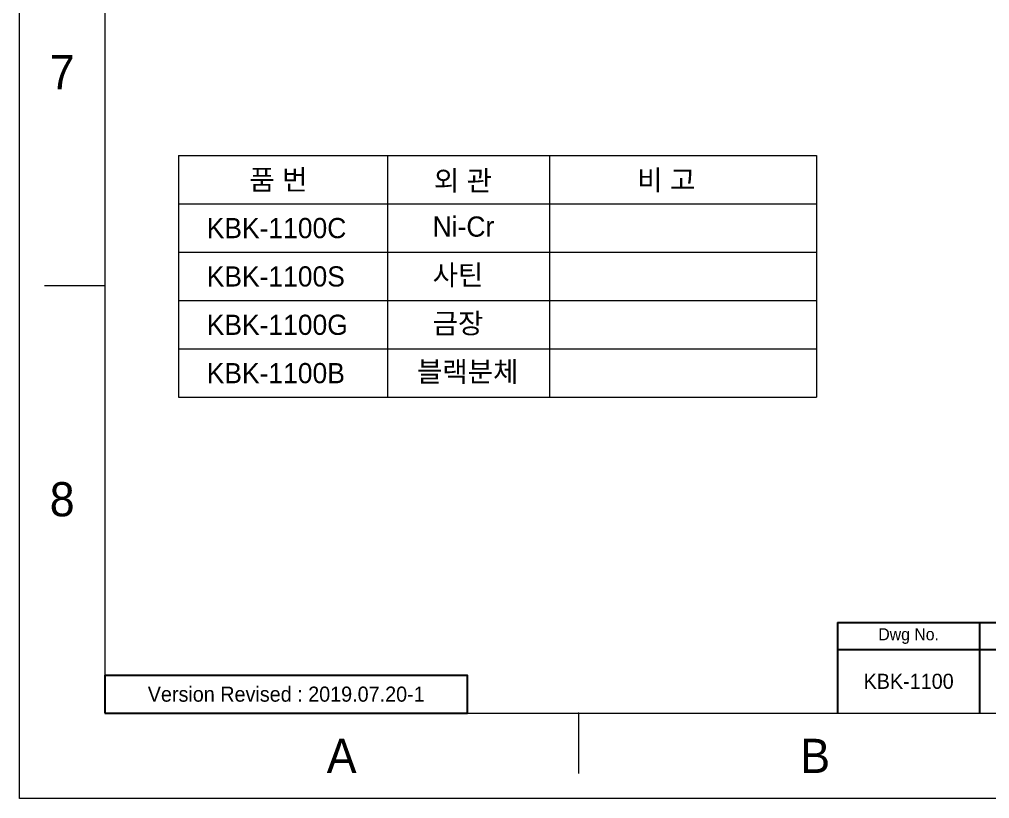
# Model space of a CAD drawing. Extents: x 8819 to 9239, y -18069 to -17475.
# Drawn here: x 8819.5 to 8980, y -18069.4 to -17940.5 of the extents above; entities that cross this region are included whole.
import ezdxf

# ---------------------------------------------------------------- set-up
doc = ezdxf.new("R2010")
doc.units = 0
doc.header["$MEASUREMENT"] = 0
doc.layers.get('0').update_dxf_attribs({"linetype": 'CONTINUOUS', "lineweight": 13})
doc.layers.add('5', color=2, linetype='CONTINUOUS', lineweight=9)
doc.layers.add('FORM', color=7, linetype='CONTINUOUS')
doc.layers.add('TEXT', color=2, linetype='CONTINUOUS')
doc.styles.get("Standard").update_dxf_attribs({"font": 'Gulim.ttf'})

msp = doc.modelspace()

# ---------------------------------------------------------------- linework, layer by layer
for p, q in [((8833.61, -17489.629), (8833.61, -18055.286)), ((8833.61, -17984.579), (8823.61, -17984.579)), ((8833.61, -18055.286), (9225.327, -18055.286)), ((8911.953, -18055.286), (8911.953, -18065.286))]:
    msp.add_line(p, q)
msp.add_lwpolyline([(8819.468, -17475.488), (9239.468, -17475.488), (9239.468, -18069.427), (8819.468, -18069.427)], close=True)
for p in [(8833.61, -17984.579), (8911.953, -18055.286)]:
    msp.add_point(p)
at = {"layer": '5'}
for p, q in [((8845.792, -17963.003), (8845.792, -18003.003)), ((8845.792, -17963.003), (8951.312, -17963.003)), ((8880.376, -17963.003), (8880.376, -18003.003)), ((8907.162, -17963.003), (8907.162, -18003.003)), ((8951.312, -17963.003), (8951.312, -18003.003)), ((8845.792, -17971.003), (8951.312, -17971.003)), ((8845.792, -17979.003), (8951.312, -17979.003)), ((8845.792, -17987.003), (8951.312, -17987.003)), ((8845.792, -17995.003), (8951.312, -17995.003)), ((8845.792, -18003.003), (8951.312, -18003.003))]:
    msp.add_line(p, q, dxfattribs=at)
at = {"layer": 'FORM'}
for p, q in [((8954.827, -18040.286), (9225.327, -18040.286)), ((8954.827, -18040.286), (8954.827, -18055.286)), ((8978.327, -18040.286), (8978.327, -18055.286)), ((9025.327, -18044.786), (8954.827, -18044.786))]:
    msp.add_line(p, q, dxfattribs=at)
msp.add_lwpolyline([(8833.61, -18055.286), (8893.61, -18055.286), (8893.61, -18049.036), (8833.61, -18049.036)], close=True, dxfattribs=at)

# ---------------------------------------------------------------- texts
at = {"char_height": 5.657, "attachment_point": 5}
for s, width, insert in [('7', 50, (8826.539, -17949.225)), ('8', 50, (8826.539, -18019.932)), ('A', 10, (8872.781, -18062.357)), ('B', 10, (8951.125, -18062.357))]:
    msp.add_mtext_dynamic_manual_height_columns(s, width=width, gutter_width=12.5, heights=[0], dxfattribs=dict(at, insert=insert))
at = {"layer": '5'}
for s, p in [('품 번', (8857.505, -17968.705)), ('외 관', (8888.038, -17968.832)), ('비 고 ', (8921.69, -17968.73)), ('KBK-1100C', (8850.453, -17976.699)), ('Ni-Cr', (8887.827, -17976.448)), ('KBK-1100S', (8850.453, -17984.699)), ('사틴', (8887.827, -17984.448)), ('KBK-1100G', (8850.453, -17992.699)), ('금장', (8887.827, -17992.448)), ('KBK-1100B', (8850.453, -18000.699)), ('블랙분체', (8885.234, -18000.448))]:
    msp.add_text(s, height=3.3442, dxfattribs=at).set_placement(p)
at = {"layer": 'TEXT', "attachment_point": 5}
for s, width, insert, char_height in [('Dwg No.', 23.5, (8966.577, -18042.536), 2), ('KBK-1100', 23.5, (8966.577, -18050.036), 2.5), ('Version Revised : 2019.07.20-1', 60, (8863.61, -18052.161), 2.5)]:
    msp.add_mtext_dynamic_manual_height_columns(s, width=width, gutter_width=12.5, heights=[0], dxfattribs=dict(at, insert=insert, char_height=char_height))

doc.saveas('drawing.dxf')
